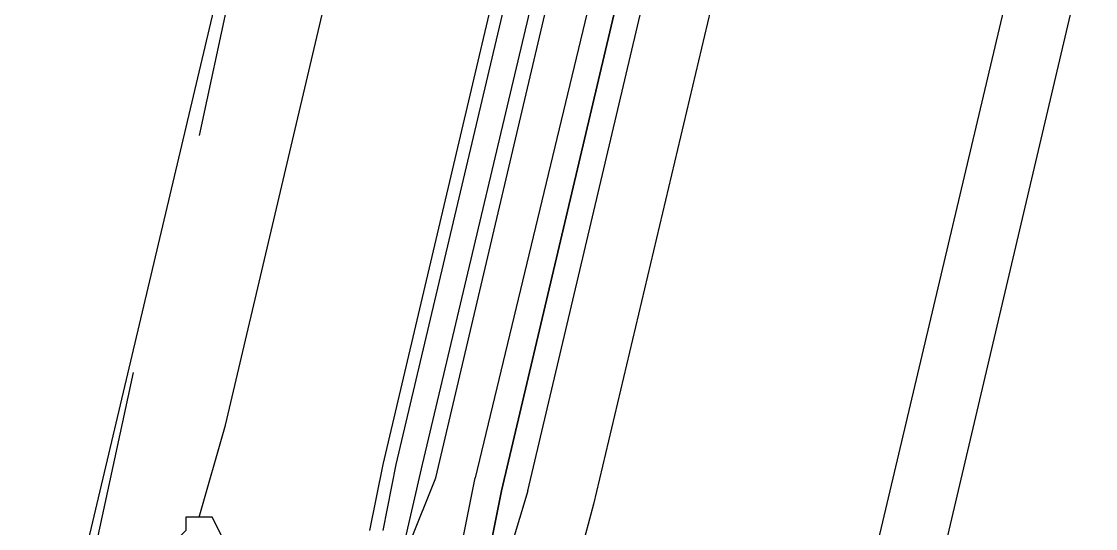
# Model space of a CAD drawing. Header units: feet. Extents: x -84 to 198, y -22 to 181.
# Drawn here: x 106.7 to 107.789, y 34.006 to 34.52 of the extents above; entities that cross this region are included whole.
import ezdxf

# ---------------------------------------------------------------- set-up
doc = ezdxf.new("R2010")
doc.units = ezdxf.units.FT
doc.layers.add('A-LINEA', color=7, linetype='CONTINUOUS')

msp = doc.modelspace()

# ---------------------------------------------------------------- linework, layer by layer
at = {"layer": 'A-LINEA'}
for p, q in [((109.1333, 40.3378), (105.6533, 25.5778)), ((108.24, 40.2178), (106.7067, 33.7378)), ((109, 40.0444), (107.4667, 33.5644)), ((106.9067, 34.1111), (107.5733, 36.9378)), ((107.0667, 34.0711), (107.7333, 36.8978)), ((107.08, 34.0711), (107.7467, 36.8978)), ((107.1067, 34.0711), (107.7733, 36.8844)), ((107.12, 34.0578), (107.7867, 36.8844)), ((107.9467, 36.8444), (107.28, 34.0311)), ((106.9867, 34.8978), (106.88, 34.4044)), ((106.8133, 34.1644), (106.7067, 33.6711)), ((106.88, 34.0178), (106.9067, 34.1111)), ((107.0533, 34.0044), (107.0667, 34.0711)), ((107.0667, 34.0044), (107.08, 34.0711)), ((107.0667, 33.8978), (107.1067, 34.0711)), ((107.28, 34.0311), (107.1733, 33.6311))]:
    msp.add_line(p, q, dxfattribs=at)
for points in [[(107.2133, 34.0444), (107.8933, 36.9244), (107.88, 36.9244), (107.8667, 36.9244), (107.1867, 34.0444), (107.8667, 36.9244), (107.8667, 36.9378), (107.8533, 36.9378), (107.16, 34.0578)], [(107.12, 33.9911), (107.12, 33.9911), (107.0933, 33.9911), (107.12, 34.0578)], [(107.2133, 34.0444), (107.1733, 33.9111), (107.16, 33.9111), (107.1867, 34.0444), (107.16, 33.9111), (107.1467, 33.9111), (107.1333, 33.9111), (107.1333, 33.9244), (107.16, 34.0578)], [(106.8667, 34.0178), (106.8667, 34.0044), (106.8533, 33.9911), (106.8533, 33.9778), (106.8667, 33.9511), (106.8667, 33.9244), (106.8933, 33.8978), (106.9067, 33.8844)], [(106.9067, 33.9911), (106.8933, 34.0178), (106.8667, 34.0178)]]:
    msp.add_lwpolyline(points, dxfattribs=at)

doc.saveas('drawing.dxf')
